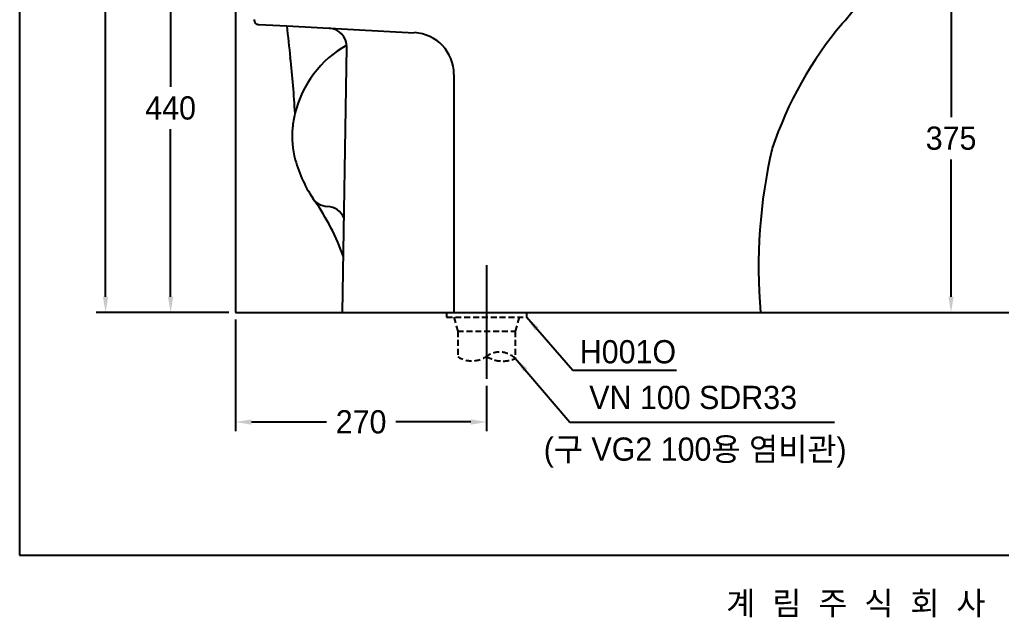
# Model space of a CAD drawing. Header units: millimetres. Extents: x 0 to 3800, y -67 to 2530.
# Drawn here: x 2000 to 3057, y -67 to 576 of the extents above; entities that cross this region are included whole.
import ezdxf
from ezdxf.enums import TextEntityAlignment as Align
from ezdxf.lldxf.tags import DXFTag

# ---------------------------------------------------------------- set-up
doc = ezdxf.new("R2010")
doc.units = ezdxf.units.MM
doc.linetypes.add('DASHED2', pattern=[9.525, 6.35, -3.175])
for name, color, linetype in [('TEXT', 7, 'Continuous'), ('내부선 및 부속', 4, 'Continuous'), ('도각라인', 7, 'Continuous'), ('외형선', 3, 'Continuous'), ('점선', 6, 'DASHED2'), ('중심선', 1, 'DASHED'), ('치수선', 7, 'Continuous')]:
    doc.layers.add(name, color=color, linetype=linetype)
doc.styles.add('____', font='')
doc.styles.add('타이틀', font='H2GTRM.TTF', dxfattribs={"height": 25})
doc.styles.get('____').set_extended_font_data('굴림')
tags = doc.linetypes.add('DASHDOT', pattern=[70, 31, -13, 13, -13]).pattern_tags.tags
tags[10:11] = [DXFTag(74, 4), DXFTag(75, 0), DXFTag(340, '0'), DXFTag(46, 0.0), DXFTag(50, 0.0), DXFTag(44, 0.0), DXFTag(45, 0.0)]
tags[8:9] = [DXFTag(74, 4), DXFTag(75, 0), DXFTag(340, '0'), DXFTag(46, 0.0), DXFTag(50, 0.0), DXFTag(44, 0.0), DXFTag(45, 0.0)]
tags[6:7] = [DXFTag(74, 4), DXFTag(75, 0), DXFTag(340, '0'), DXFTag(46, 0.0), DXFTag(50, 0.0), DXFTag(44, 0.0), DXFTag(45, 0.0)]
tags[4:5] = [DXFTag(74, 4), DXFTag(75, 0), DXFTag(340, '0'), DXFTag(46, 0.0), DXFTag(50, 0.0), DXFTag(44, 0.0), DXFTag(45, 0.0)]
tags = doc.linetypes.add('DASHED', pattern=[25.72, 12.86, -12.86]).pattern_tags.tags
tags[6:7] = [DXFTag(74, 4), DXFTag(75, 0), DXFTag(340, '0'), DXFTag(46, 0.0), DXFTag(50, 0.0), DXFTag(44, 0.0), DXFTag(45, 0.0)]
tags[4:5] = [DXFTag(74, 4), DXFTag(75, 0), DXFTag(340, '0'), DXFTag(46, 0.0), DXFTag(50, 0.0), DXFTag(44, 0.0), DXFTag(45, 0.0)]
doc.dimstyles.new('MSADIM', dxfattribs={"dimtxt": 33, "dimasz": 17, "dimexe": 10, "dimexo": 7.5, "dimgap": 10, "dimtad": 0, "dimtih": 1, "dimtoh": 1, "dimdec": 0, "dimzin": 1, "dimdsep": 46, "dimtxsty": '____', "dimcen": 11.25, "dimadec": 0, "dimazin": 0, "dimtfac": 1, "dimtdec": 0, "dimtix": 1, "dimtmove": 0, "dimatfit": 3, "dimfxl": 1, "dimtolj": 1, "dimtzin": 1, "dimarcsym": 0})

# ---------------------------------------------------------------- blocks, each defined once
blk = doc.blocks.new('*D58')
at = {"layer": '치수선', "color": 0, "linetype": 'Continuous', "lineweight": -2, "transparency": 16777216}
for p, q in [((2232.5, 253.7), (2232.5, 133.4)), ((2502.5, 182.3), (2502.5, 133.4)), ((2249.5, 143.4), (2330.2, 143.4)), ((2485.5, 143.4), (2404.8, 143.4))]:
    blk.add_line(p, q, dxfattribs=at)
at = {"layer": '치수선', "color": 0, "linetype": 'Continuous', "transparency": 16777216}
for points in [[(2249.5, 146.2), (2249.5, 140.5), (2232.5, 143.4)], [(2485.5, 146.2), (2485.5, 140.5), (2502.5, 143.4)]]:
    blk.add_solid(points, dxfattribs=at)
at = {"layer": '치수선', "color": 0, "linetype": 'Continuous', "transparency": 16777216, "insert": (2367.5, 143.4), "char_height": 25, "attachment_point": 5, "style": '____'}
blk.add_mtext('\\A1;270', dxfattribs=at)
blk = doc.blocks.new('*D53')
at = {"layer": '치수선', "color": 0, "linetype": 'Continuous', "lineweight": -2, "transparency": 16777216}
for p, q in [((2936, 636.2), (3012.5, 636.2)), ((3002.5, 619.2), (3002.5, 471.6)), ((3002.5, 278.2), (3002.5, 425.9)), ((2805, 261.2), (3012.5, 261.2))]:
    blk.add_line(p, q, dxfattribs=at)
at = {"layer": '치수선', "color": 0, "linetype": 'Continuous', "transparency": 16777216}
for points in [[(2999.6, 619.2), (3005.3, 619.2), (3002.5, 636.2)], [(2999.6, 278.2), (3005.3, 278.2), (3002.5, 261.2)]]:
    blk.add_solid(points, dxfattribs=at)
at = {"layer": '치수선', "color": 0, "linetype": 'Continuous', "transparency": 16777216, "insert": (3002.5, 448.7), "char_height": 25, "attachment_point": 5, "style": '____'}
blk.add_mtext('\\A1;375', dxfattribs=at)
blk = doc.blocks.new('*D54')
at = {"layer": '치수선', "color": 0, "linetype": 'Continuous', "lineweight": -2, "transparency": 16777216}
for p, q in [((2255, 701.2), (2152.5, 701.2)), ((2162.5, 684.2), (2162.5, 504.1)), ((2162.5, 278.2), (2162.5, 458.4)), ((2225, 261.2), (2152.5, 261.2))]:
    blk.add_line(p, q, dxfattribs=at)
at = {"layer": '치수선', "color": 0, "linetype": 'Continuous', "transparency": 16777216}
for points in [[(2159.6, 684.2), (2165.3, 684.2), (2162.5, 701.2)], [(2159.6, 278.2), (2165.3, 278.2), (2162.5, 261.2)]]:
    blk.add_solid(points, dxfattribs=at)
at = {"layer": '치수선', "color": 0, "linetype": 'Continuous', "transparency": 16777216, "insert": (2162.5, 481.2), "char_height": 25, "attachment_point": 5, "style": '____'}
blk.add_mtext('\\A1;440', dxfattribs=at)
blk = doc.blocks.new('*D56')
at = {"layer": '치수선', "color": 0, "linetype": 'Continuous', "lineweight": -2, "transparency": 16777216}
for p, q in [((2173, 966.2), (2082.5, 966.2)), ((2092.5, 949.2), (2092.5, 636.6)), ((2092.5, 278.2), (2092.5, 590.9)), ((2225, 261.2), (2082.5, 261.2))]:
    blk.add_line(p, q, dxfattribs=at)
at = {"layer": '치수선', "color": 0, "linetype": 'Continuous', "transparency": 16777216}
for points in [[(2089.6, 949.2), (2095.3, 949.2), (2092.5, 966.2)], [(2089.6, 278.2), (2095.3, 278.2), (2092.5, 261.2)]]:
    blk.add_solid(points, dxfattribs=at)
at = {"layer": '치수선', "color": 0, "linetype": 'Continuous', "transparency": 16777216, "insert": (2092.5, 613.7), "char_height": 25, "attachment_point": 5, "style": '____'}
blk.add_mtext('\\A1;705', dxfattribs=at)

msp = doc.modelspace()

# ---------------------------------------------------------------- linework, layer by layer
at = {"layer": '내부선 및 부속'}
for p, q in [((2287.5, 569.6), (2424.8, 562.4)), ((2347.5, 261.2), (2352.1, 546.9)), ((2467.5, 517.5), (2467.5, 261.2))]:
    msp.add_line(p, q, dxfattribs=at)
for centre, radius, start, end in [((2332.1, 547.3), 20, 359.0608, 86.9914), ((2422.5, 517.5), 45, 0, 86.9914), ((2408.2, 448.6), 115, 119.2295, 166.5869), ((2332.1, 395.4), 20, 209.4712, 267.6797), ((2330.5, 355.4), 20, 21.3833, 87.6797)]:
    msp.add_arc(centre, radius, start, end, dxfattribs=at)
at = {"layer": '도각라인', "color": 7}
for p, q in [((2000, 2530), (2000, 0)), ((2000, 0), (3800, 0))]:
    msp.add_line(p, q, dxfattribs=at)
at = {"layer": '외형선', "linetype": 'Continuous'}
for p, q in [((2232.5, 1066.9), (2232.5, 261.2)), ((2232.5, 261.2), (3721, 261.2))]:
    msp.add_line(p, q, dxfattribs=at)
at = {"layer": '외형선'}
for p, q in [((2257.5, 571.2), (2287.5, 569.6)), ((2347.5, 261.2), (2797.5, 261.2))]:
    msp.add_line(p, q, dxfattribs=at)
for centre, radius, start, end in [((1804.4, 1485.1), 1415, 319.8176, 322.8144), ((2257.5, 576.2), 5, 177.6141, 270), ((3198.7, 307.6), 410, 139.8176, 161.466), ((4997.1, 858.6), 2725, 186.087, 186.8087), ((1437.4, 433.6), 860, 2.7774, 6.8087), ((2408.2, 448.6), 115, 166.5869, 174.2992), ((2388.3, 450.6), 95, 174.2992, 195.237), ((3355.3, 310.5), 560, 166.853, 185.0522), ((2431.7, 462.4), 140, 195.237, 215.3007), ((2121.6, 242.8), 240, 19.0739, 35.3007)]:
    msp.add_arc(centre, radius, start, end, dxfattribs=at)
at = {"layer": '점선'}
for p, q in [((2459.5, 261.2), (2459.5, 256.2)), ((2459.5, 256.2), (2545.5, 256.2)), ((2467.5, 256.2), (2471.5, 241.2)), ((2537.5, 256.2), (2533.5, 241.2)), ((2545.5, 261.2), (2545.5, 256.2)), ((2471.5, 241.2), (2471.5, 213.7)), ((2471.5, 241.2), (2533.5, 241.2)), ((2533.5, 241.2), (2533.5, 211.9))]:
    msp.add_line(p, q, dxfattribs=at)
for centre, radius, start, end in [((2486.7, 237.3), 28.1, 237.1476, 305.6288), ((2519.9, 241), 32.1, 237.1903, 295.1018), ((2516.7, 194.2), 24.4, 46.5379, 123.8822)]:
    msp.add_arc(centre, radius, start, end, dxfattribs=at)
at = {"layer": '중심선', "linetype": 'DASHDOT'}
msp.add_line((2502.5, 312.2), (2502.5, 189.8), dxfattribs=at)
at = {"layer": '치수선', "linetype": 'Continuous'}
for p, q in [((2595.5, 199), (2707, 199)), ((2592.2, 143.3), (2877, 143.3))]:
    msp.add_line(p, q, dxfattribs=at)

# ---------------------------------------------------------------- texts
at = {"layer": 'TEXT', "char_height": 25, "width": 379.657, "attachment_point": 1, "line_spacing_factor": 0.963855, "style": '타이틀'}
for s, insert in [('\\A1;VN 100 SDR33', (2613.1, 182.3)), ('\\A1;(구 VG2 100{\\fGulim|b0|i0|c129|p50;용 염비관)}', (2564.1, 126.7))]:
    msp.add_mtext(s, dxfattribs=dict(at, insert=insert))
at = {"layer": '도각라인', "style": '타이틀'}
msp.add_text('계  림  주  식  회  사', height=25, dxfattribs=at).set_placement((2900, -51.7), align=Align.MIDDLE_CENTER)
at = {"layer": '치수선', "linetype": 'Continuous', "style": '타이틀'}
msp.add_text('H001O', height=25, dxfattribs=at).set_placement((2654.7, 219), align=Align.MIDDLE_CENTER)

# ---------------------------------------------------------------- dimensions: what is measured, and where the dimension line sits
at = {"layer": '치수선', "linetype": 'Continuous'}
for base, p1, p2, picture, middle in [((2092.5, 966.2), (2232.5, 261.2), (2180.5, 966.2), '*D56', (2092.5, 613.7)), ((2162.5, 261.2), (2262.5, 701.2), (2232.5, 261.2), '*D54', (2162.5, 481.2)), ((3002.5, 261.2), (2928.5, 636.2), (2797.5, 261.2), '*D53', (3002.5, 448.7))]:
    dim = msp.add_linear_dim(base=base, p1=p1, p2=p2, angle=90, dimstyle='MSADIM', override={"dimtxt": 25}, dxfattribs=at)
    dim.commit()
    dim.dimension.update_dxf_attribs({"geometry": picture, "text_midpoint": middle})
dim = msp.add_linear_dim(base=(2502.5, 143.4), p1=(2232.5, 261.2), p2=(2502.5, 189.8), dimstyle='MSADIM', override={"dimtxt": 25}, dxfattribs=at)
dim.commit()
dim.dimension.update_dxf_attribs({"geometry": '*D58', "text_midpoint": (2367.5, 143.4)})

# ---------------------------------------------------------------- leaders
for points in [[(2545.4, 256.4), (2595.5, 199)], [(2533.4, 212.1), (2592.2, 143.3)]]:
    msp.add_leader(points, dimstyle='MSADIM', override={"dimtxt": 25}, dxfattribs=at)

doc.saveas('drawing.dxf')
